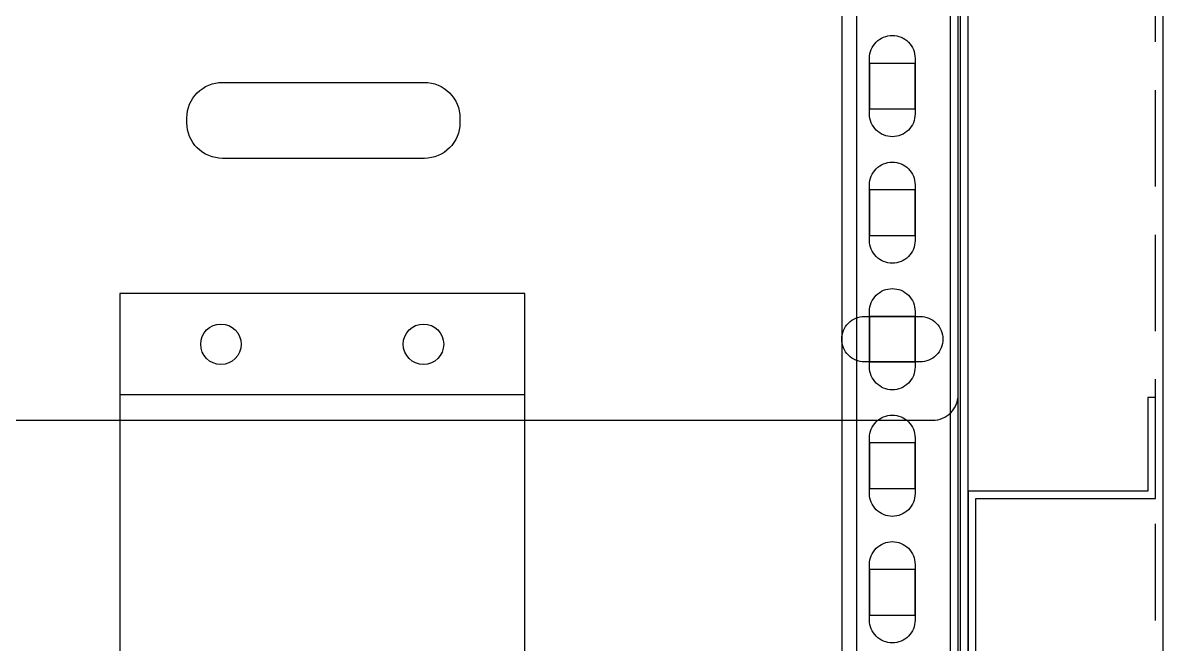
# Model space of a CAD drawing. Header units: millimetres. Extents: x 28713 to 59118, y -54378 to -19615.
# Drawn here: x 38017.2 to 38242.4, y -43842.1 to -43719.3 of the extents above; entities that cross this region are included whole.
import ezdxf

# ---------------------------------------------------------------- set-up
doc = ezdxf.new("R2010")
doc.units = ezdxf.units.MM
doc.header["$LTSCALE"] = 3
doc.linetypes.add('HIDDEN', pattern=[9.525, 6.35, -3.175])
doc.layers.add('@.VISIBLE', color=7, linetype='Continuous')

# ---------------------------------------------------------------- blocks, each defined once
blk = doc.blocks.new('Oval 20x9')
at = {"layer": '@.VISIBLE', "color": 2}
blk.add_lwpolyline([(-5.5, -4.5), (5.5, -4.5, 0.414214), (10, 0), (10, 0, 0.414214), (5.5, 4.5), (-5.5, 4.5, 0.414214), (-10, 0), (-10, 0, 0.414214)], format="xyb", close=True, dxfattribs=at)

msp = doc.modelspace()

# ---------------------------------------------------------------- linework, layer by layer
for points in [[(37642.42, -44581.83), (38242.42, -44581.83), (38242.42, -43081.83), (37642.42, -43081.83)], [(37682.42, -44541.83), (38202.42, -44541.83), (38202.42, -43121.83), (37682.42, -43121.83)], [(38193.42, -43727.33), (38184.42, -43727.33), (38184.42, -43736.33), (38193.42, -43736.33)], [(38193.42, -43752.33), (38184.42, -43752.33), (38184.42, -43761.33), (38193.42, -43761.33)], [(38193.42, -43777.33), (38184.42, -43777.33), (38184.42, -43786.33), (38193.42, -43786.33)], [(38193.42, -43802.33), (38184.42, -43802.33), (38184.42, -43811.33), (38193.42, -43811.33)], [(38193.42, -43827.33), (38184.42, -43827.33), (38184.42, -43836.33), (38193.42, -43836.33)]]:
    msp.add_lwpolyline(points, close=True)
at = {"linetype": 'HIDDEN'}
for points in [[(37643.92, -44580.33), (38240.92, -44580.33), (38240.92, -43083.33), (37643.92, -43083.33)], [(37680.92, -44543.33), (38203.92, -44543.33), (38203.92, -43120.33), (37680.92, -43120.33)]]:
    msp.add_lwpolyline(points, close=True, dxfattribs=at)
at = {"color": 151}
for points in [[(38203.92, -43093.33), (38183.92, -43093.33, 0.414214), (38178.92, -43098.33), (38178.92, -44565.33, 0.414214), (38183.92, -44570.33), (38203.92, -44570.33)], [(38193.42, -43726.33), (38193.42, -43737.33, -0.414214), (38188.92, -43741.83), (38188.92, -43741.83, -0.414214), (38184.42, -43737.33), (38184.42, -43726.33, -0.414214), (38188.92, -43721.83), (38188.92, -43721.83, -0.414214)], [(38193.42, -43751.33), (38193.42, -43762.33, -0.414214), (38188.92, -43766.83), (38188.92, -43766.83, -0.414214), (38184.42, -43762.33), (38184.42, -43751.33, -0.414214), (38188.92, -43746.83), (38188.92, -43746.83, -0.414214)], [(38193.42, -43776.33), (38193.42, -43787.33, -0.414214), (38188.92, -43791.83), (38188.92, -43791.83, -0.414214), (38184.42, -43787.33), (38184.42, -43776.33, -0.414214), (38188.92, -43771.83), (38188.92, -43771.83, -0.414214)], [(38193.42, -43801.33), (38193.42, -43812.33, -0.414214), (38188.92, -43816.83), (38188.92, -43816.83, -0.414214), (38184.42, -43812.33), (38184.42, -43801.33, -0.414214), (38188.92, -43796.83), (38188.92, -43796.83, -0.414214)], [(38193.42, -43826.33), (38193.42, -43837.33, -0.414214), (38188.92, -43841.83), (38188.92, -43841.83, -0.414214), (38184.42, -43837.33), (38184.42, -43826.33, -0.414214), (38188.92, -43821.83), (38188.92, -43821.83, -0.414214)]]:
    msp.add_lwpolyline(points, format="xyb", close=True, dxfattribs=at)
at = {"color": 6}
for points in [[(37682.92, -44541.33), (38201.92, -44541.33), (38201.92, -43122.33), (37682.92, -43122.33)], [(37684.42, -44539.83), (38200.42, -44539.83), (38200.42, -43123.83), (37684.42, -43123.83)], [(37702.92, -44521.33), (38181.92, -44521.33), (38181.92, -43142.33), (37702.92, -43142.33)]]:
    msp.add_lwpolyline(points, close=True, dxfattribs=at)
msp.add_lwpolyline([(38056.59, -43731.1), (38096.51, -43731.1, -0.414214), (38103.51, -43738.1), (38103.51, -43739.1, -0.414214), (38096.51, -43746.1), (38056.59, -43746.1, -0.414214), (38049.59, -43739.1), (38049.59, -43738.1, -0.414214)], format="xyb", close=True)
at = {"color": 1}
msp.add_lwpolyline([(38239.42, -43811.83), (38203.92, -43811.83), (38203.92, -43846.83), (38205.42, -43846.83), (38205.42, -43813.33), (38240.92, -43813.33), (38240.92, -43793.33), (38239.42, -43793.33)], close=True, dxfattribs=at)
at = {"layer": '@.VISIBLE'}
for p, q in [((38116.32, -43792.83), (38036.32, -43792.83)), ((37710.92, -43797.83), (38173.92, -43797.83))]:
    msp.add_line(p, q, dxfattribs=at)
msp.add_lwpolyline([(38173.92, -43797.83), (38196.92, -43797.83, 0.414214), (38201.92, -43792.83), (38201.92, -43545.83, 0.414214), (38196.92, -43540.83), (38173.92, -43540.83)], format="xyb", dxfattribs=at)
msp.add_lwpolyline([(38116.32, -43772.83), (38036.32, -43772.83), (38036.32, -44319.33), (38116.32, -44319.33)], close=True, dxfattribs=at)
at = {"layer": '@.VISIBLE', "color": 2}
for centre in [(38056.32, -43782.83), (38096.32, -43782.83)]:
    msp.add_circle(centre, 4, dxfattribs=at)

# ---------------------------------------------------------------- block references
at = {"layer": '@.VISIBLE', "xscale": -1}
msp.add_blockref('Oval 20x9', (38188.92, -43781.83), dxfattribs=at)

doc.saveas('drawing.dxf')
